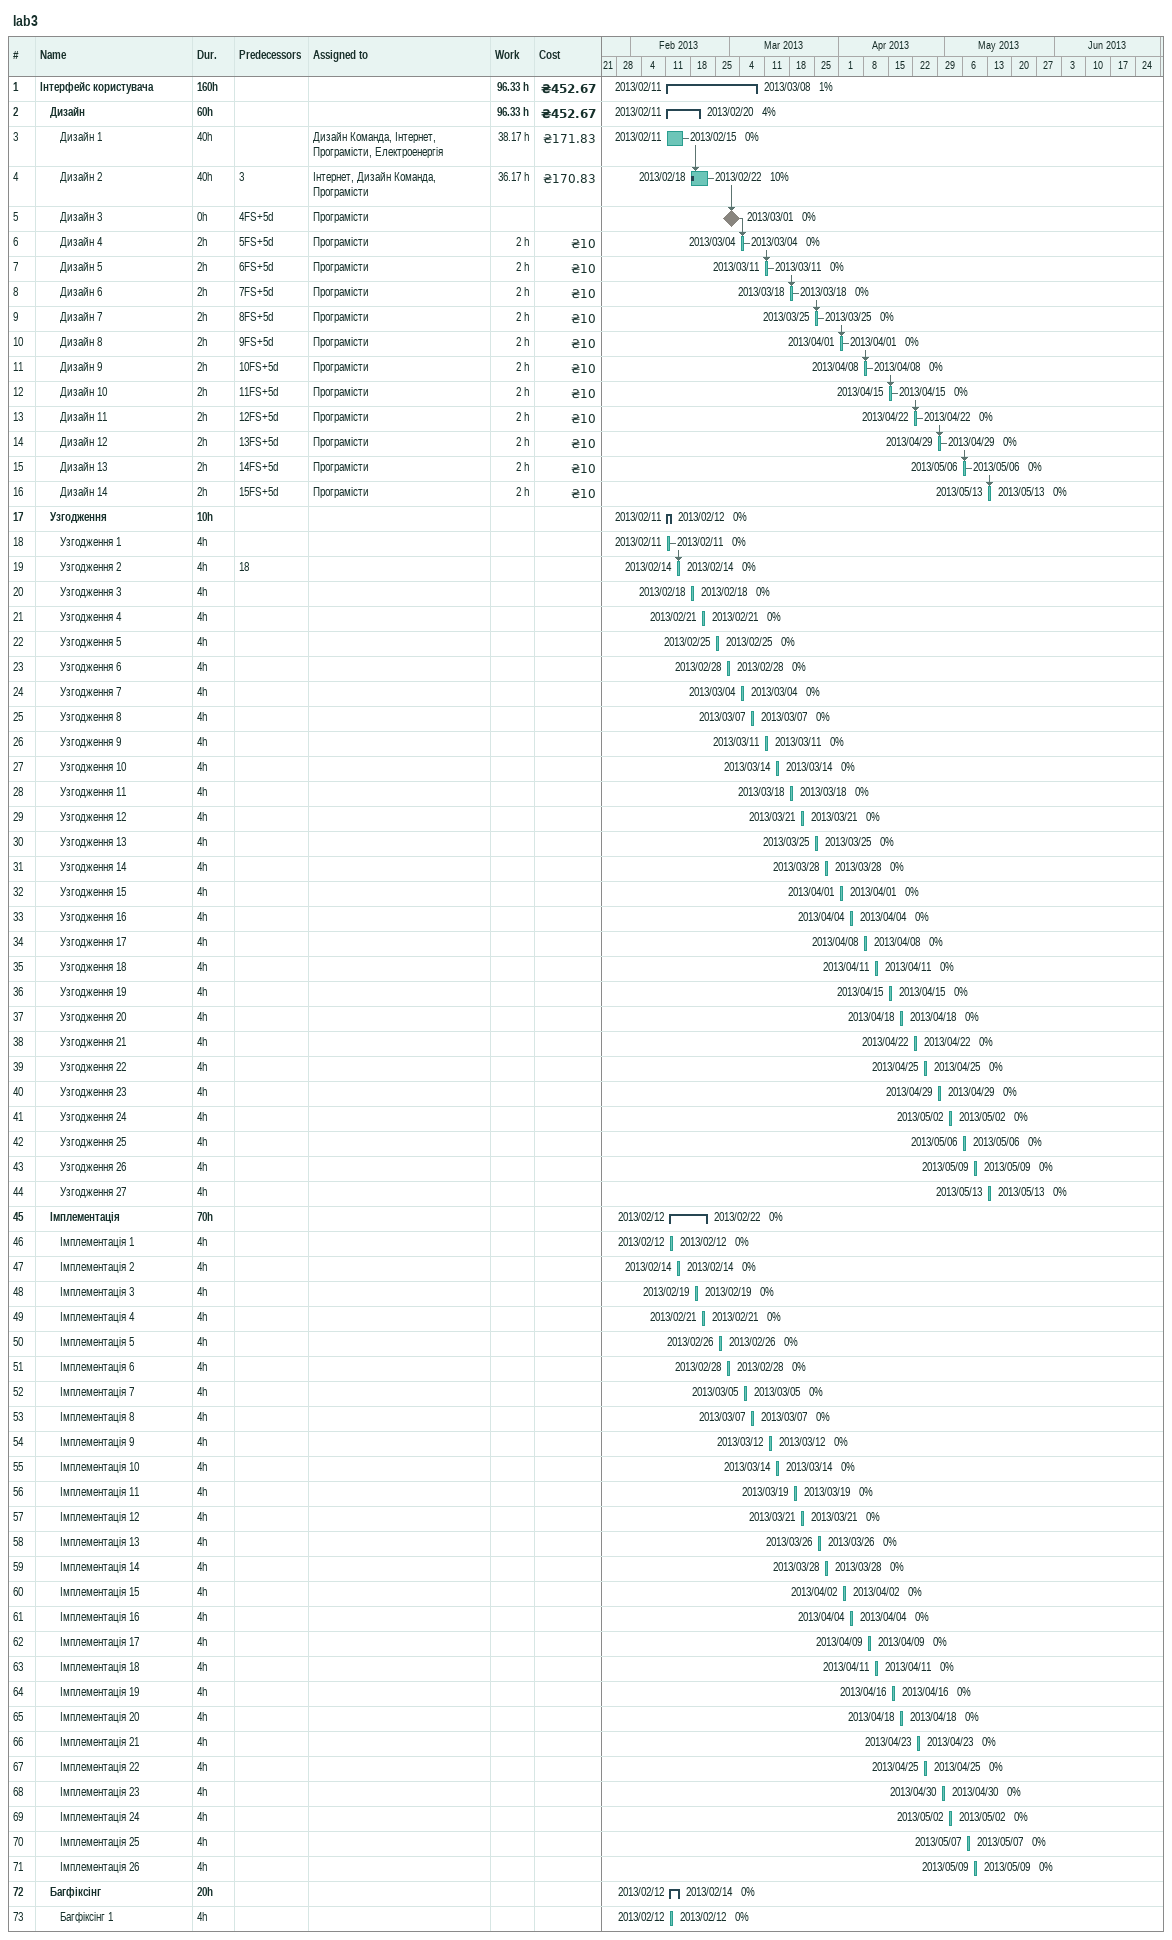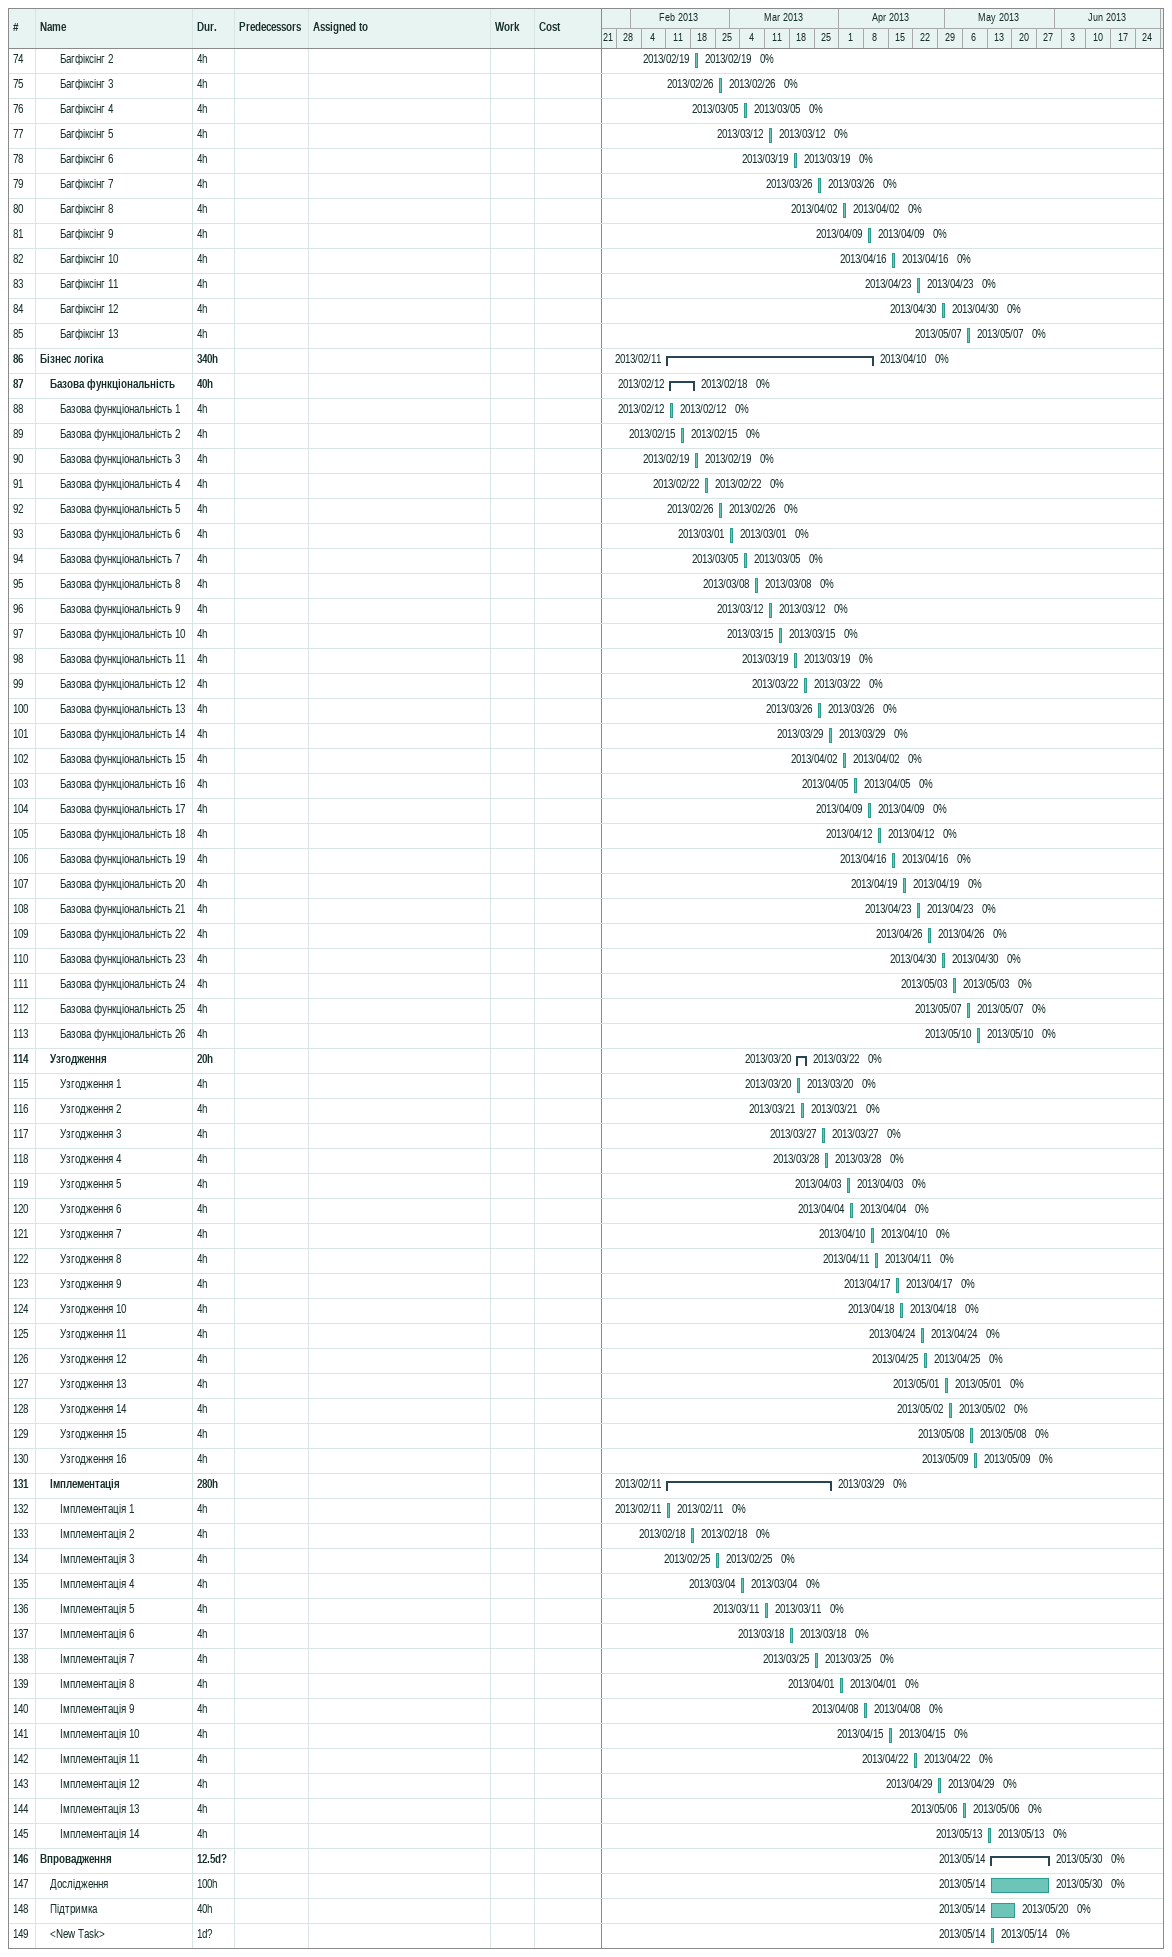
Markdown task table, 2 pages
lab3

| ID | Level | Task | Duration | Start | Finish | Predecessors | Resources | % complete | Work (h) | Cost (₴) |
|---|---|---|---|---|---|---|---|---|---|---|
| 1 | 1 | **Інтерфейс користувача** | 160h | 2013-02-11 | 2013-03-08 |  |  | 1 | 96.33 | 452.67 |
| 2 | 2 | **Дизайн** | 60h | 2013-02-11 | 2013-02-20 |  |  | 4 | 96.33 | 452.67 |
| 3 | 3 | Дизайн 1 | 40h | 2013-02-11 | 2013-02-15 |  | Дизайн Команда, Інтернет, Програмісти, Електроенергія | 0 | 38.17 | 171.83 |
| 4 | 3 | Дизайн 2 | 40h | 2013-02-18 | 2013-02-22 | 3 | Інтернет, Дизайн Команда, Програмісти | 10 | 36.17 | 170.83 |
| 5 | 3 | Дизайн 3 | 0h | 2013-03-01 | 2013-03-01 | 4FS+5d | Програмісти | 0 |  |  |
| 6 | 3 | Дизайн 4 | 2h | 2013-03-04 | 2013-03-04 | 5FS+5d | Програмісти | 0 | 2 | 10 |
| 7 | 3 | Дизайн 5 | 2h | 2013-03-11 | 2013-03-11 | 6FS+5d | Програмісти | 0 | 2 | 10 |
| 8 | 3 | Дизайн 6 | 2h | 2013-03-18 | 2013-03-18 | 7FS+5d | Програмісти | 0 | 2 | 10 |
| 9 | 3 | Дизайн 7 | 2h | 2013-03-25 | 2013-03-25 | 8FS+5d | Програмісти | 0 | 2 | 10 |
| 10 | 3 | Дизайн 8 | 2h | 2013-04-01 | 2013-04-01 | 9FS+5d | Програмісти | 0 | 2 | 10 |
| 11 | 3 | Дизайн 9 | 2h | 2013-04-08 | 2013-04-08 | 10FS+5d | Програмісти | 0 | 2 | 10 |
| 12 | 3 | Дизайн 10 | 2h | 2013-04-15 | 2013-04-15 | 11FS+5d | Програмісти | 0 | 2 | 10 |
| 13 | 3 | Дизайн 11 | 2h | 2013-04-22 | 2013-04-22 | 12FS+5d | Програмісти | 0 | 2 | 10 |
| 14 | 3 | Дизайн 12 | 2h | 2013-04-29 | 2013-04-29 | 13FS+5d | Програмісти | 0 | 2 | 10 |
| 15 | 3 | Дизайн 13 | 2h | 2013-05-06 | 2013-05-06 | 14FS+5d | Програмісти | 0 | 2 | 10 |
| 16 | 3 | Дизайн 14 | 2h | 2013-05-13 | 2013-05-13 | 15FS+5d | Програмісти | 0 | 2 | 10 |
| 17 | 2 | **Узгодження** | 10h | 2013-02-11 | 2013-02-12 |  |  | 0 |  |  |
| 18 | 3 | Узгодження 1 | 4h | 2013-02-11 | 2013-02-11 |  |  | 0 |  |  |
| 19 | 3 | Узгодження 2 | 4h | 2013-02-14 | 2013-02-14 | 18 |  | 0 |  |  |
| 20 | 3 | Узгодження 3 | 4h | 2013-02-18 | 2013-02-18 |  |  | 0 |  |  |
| 21 | 3 | Узгодження 4 | 4h | 2013-02-21 | 2013-02-21 |  |  | 0 |  |  |
| 22 | 3 | Узгодження 5 | 4h | 2013-02-25 | 2013-02-25 |  |  | 0 |  |  |
| 23 | 3 | Узгодження 6 | 4h | 2013-02-28 | 2013-02-28 |  |  | 0 |  |  |
| 24 | 3 | Узгодження 7 | 4h | 2013-03-04 | 2013-03-04 |  |  | 0 |  |  |
| 25 | 3 | Узгодження 8 | 4h | 2013-03-07 | 2013-03-07 |  |  | 0 |  |  |
| 26 | 3 | Узгодження 9 | 4h | 2013-03-11 | 2013-03-11 |  |  | 0 |  |  |
| 27 | 3 | Узгодження 10 | 4h | 2013-03-14 | 2013-03-14 |  |  | 0 |  |  |
| 28 | 3 | Узгодження 11 | 4h | 2013-03-18 | 2013-03-18 |  |  | 0 |  |  |
| 29 | 3 | Узгодження 12 | 4h | 2013-03-21 | 2013-03-21 |  |  | 0 |  |  |
| 30 | 3 | Узгодження 13 | 4h | 2013-03-25 | 2013-03-25 |  |  | 0 |  |  |
| 31 | 3 | Узгодження 14 | 4h | 2013-03-28 | 2013-03-28 |  |  | 0 |  |  |
| 32 | 3 | Узгодження 15 | 4h | 2013-04-01 | 2013-04-01 |  |  | 0 |  |  |
| 33 | 3 | Узгодження 16 | 4h | 2013-04-04 | 2013-04-04 |  |  | 0 |  |  |
| 34 | 3 | Узгодження 17 | 4h | 2013-04-08 | 2013-04-08 |  |  | 0 |  |  |
| 35 | 3 | Узгодження 18 | 4h | 2013-04-11 | 2013-04-11 |  |  | 0 |  |  |
| 36 | 3 | Узгодження 19 | 4h | 2013-04-15 | 2013-04-15 |  |  | 0 |  |  |
| 37 | 3 | Узгодження 20 | 4h | 2013-04-18 | 2013-04-18 |  |  | 0 |  |  |
| 38 | 3 | Узгодження 21 | 4h | 2013-04-22 | 2013-04-22 |  |  | 0 |  |  |
| 39 | 3 | Узгодження 22 | 4h | 2013-04-25 | 2013-04-25 |  |  | 0 |  |  |
| 40 | 3 | Узгодження 23 | 4h | 2013-04-29 | 2013-04-29 |  |  | 0 |  |  |
| 41 | 3 | Узгодження 24 | 4h | 2013-05-02 | 2013-05-02 |  |  | 0 |  |  |
| 42 | 3 | Узгодження 25 | 4h | 2013-05-06 | 2013-05-06 |  |  | 0 |  |  |
| 43 | 3 | Узгодження 26 | 4h | 2013-05-09 | 2013-05-09 |  |  | 0 |  |  |
| 44 | 3 | Узгодження 27 | 4h | 2013-05-13 | 2013-05-13 |  |  | 0 |  |  |
| 45 | 2 | **Імплементація** | 70h | 2013-02-12 | 2013-02-22 |  |  | 0 |  |  |
| 46 | 3 | Імплементація 1 | 4h | 2013-02-12 | 2013-02-12 |  |  | 0 |  |  |
| 47 | 3 | Імплементація 2 | 4h | 2013-02-14 | 2013-02-14 |  |  | 0 |  |  |
| 48 | 3 | Імплементація 3 | 4h | 2013-02-19 | 2013-02-19 |  |  | 0 |  |  |
| 49 | 3 | Імплементація 4 | 4h | 2013-02-21 | 2013-02-21 |  |  | 0 |  |  |
| 50 | 3 | Імплементація 5 | 4h | 2013-02-26 | 2013-02-26 |  |  | 0 |  |  |
| 51 | 3 | Імплементація 6 | 4h | 2013-02-28 | 2013-02-28 |  |  | 0 |  |  |
| 52 | 3 | Імплементація 7 | 4h | 2013-03-05 | 2013-03-05 |  |  | 0 |  |  |
| 53 | 3 | Імплементація 8 | 4h | 2013-03-07 | 2013-03-07 |  |  | 0 |  |  |
| 54 | 3 | Імплементація 9 | 4h | 2013-03-12 | 2013-03-12 |  |  | 0 |  |  |
| 55 | 3 | Імплементація 10 | 4h | 2013-03-14 | 2013-03-14 |  |  | 0 |  |  |
| 56 | 3 | Імплементація 11 | 4h | 2013-03-19 | 2013-03-19 |  |  | 0 |  |  |
| 57 | 3 | Імплементація 12 | 4h | 2013-03-21 | 2013-03-21 |  |  | 0 |  |  |
| 58 | 3 | Імплементація 13 | 4h | 2013-03-26 | 2013-03-26 |  |  | 0 |  |  |
| 59 | 3 | Імплементація 14 | 4h | 2013-03-28 | 2013-03-28 |  |  | 0 |  |  |
| 60 | 3 | Імплементація 15 | 4h | 2013-04-02 | 2013-04-02 |  |  | 0 |  |  |
| 61 | 3 | Імплементація 16 | 4h | 2013-04-04 | 2013-04-04 |  |  | 0 |  |  |
| 62 | 3 | Імплементація 17 | 4h | 2013-04-09 | 2013-04-09 |  |  | 0 |  |  |
| 63 | 3 | Імплементація 18 | 4h | 2013-04-11 | 2013-04-11 |  |  | 0 |  |  |
| 64 | 3 | Імплементація 19 | 4h | 2013-04-16 | 2013-04-16 |  |  | 0 |  |  |
| 65 | 3 | Імплементація 20 | 4h | 2013-04-18 | 2013-04-18 |  |  | 0 |  |  |
| 66 | 3 | Імплементація 21 | 4h | 2013-04-23 | 2013-04-23 |  |  | 0 |  |  |
| 67 | 3 | Імплементація 22 | 4h | 2013-04-25 | 2013-04-25 |  |  | 0 |  |  |
| 68 | 3 | Імплементація 23 | 4h | 2013-04-30 | 2013-04-30 |  |  | 0 |  |  |
| 69 | 3 | Імплементація 24 | 4h | 2013-05-02 | 2013-05-02 |  |  | 0 |  |  |
| 70 | 3 | Імплементація 25 | 4h | 2013-05-07 | 2013-05-07 |  |  | 0 |  |  |
| 71 | 3 | Імплементація 26 | 4h | 2013-05-09 | 2013-05-09 |  |  | 0 |  |  |
| 72 | 2 | **Багфіксінг** | 20h | 2013-02-12 | 2013-02-14 |  |  | 0 |  |  |
| 73 | 3 | Багфіксінг 1 | 4h | 2013-02-12 | 2013-02-12 |  |  | 0 |  |  |
| 74 | 3 | Багфіксінг 2 | 4h | 2013-02-19 | 2013-02-19 |  |  | 0 |  |  |
| 75 | 3 | Багфіксінг 3 | 4h | 2013-02-26 | 2013-02-26 |  |  | 0 |  |  |
| 76 | 3 | Багфіксінг 4 | 4h | 2013-03-05 | 2013-03-05 |  |  | 0 |  |  |
| 77 | 3 | Багфіксінг 5 | 4h | 2013-03-12 | 2013-03-12 |  |  | 0 |  |  |
| 78 | 3 | Багфіксінг 6 | 4h | 2013-03-19 | 2013-03-19 |  |  | 0 |  |  |
| 79 | 3 | Багфіксінг 7 | 4h | 2013-03-26 | 2013-03-26 |  |  | 0 |  |  |
| 80 | 3 | Багфіксінг 8 | 4h | 2013-04-02 | 2013-04-02 |  |  | 0 |  |  |
| 81 | 3 | Багфіксінг 9 | 4h | 2013-04-09 | 2013-04-09 |  |  | 0 |  |  |
| 82 | 3 | Багфіксінг 10 | 4h | 2013-04-16 | 2013-04-16 |  |  | 0 |  |  |
| 83 | 3 | Багфіксінг 11 | 4h | 2013-04-23 | 2013-04-23 |  |  | 0 |  |  |
| 84 | 3 | Багфіксінг 12 | 4h | 2013-04-30 | 2013-04-30 |  |  | 0 |  |  |
| 85 | 3 | Багфіксінг 13 | 4h | 2013-05-07 | 2013-05-07 |  |  | 0 |  |  |
| 86 | 1 | **Бізнес логіка** | 340h | 2013-02-11 | 2013-04-10 |  |  | 0 |  |  |
| 87 | 2 | **Базова функціональність** | 40h | 2013-02-12 | 2013-02-18 |  |  | 0 |  |  |
| 88 | 3 | Базова функціональність 1 | 4h | 2013-02-12 | 2013-02-12 |  |  | 0 |  |  |
| 89 | 3 | Базова функціональність 2 | 4h | 2013-02-15 | 2013-02-15 |  |  | 0 |  |  |
| 90 | 3 | Базова функціональність 3 | 4h | 2013-02-19 | 2013-02-19 |  |  | 0 |  |  |
| 91 | 3 | Базова функціональність 4 | 4h | 2013-02-22 | 2013-02-22 |  |  | 0 |  |  |
| 92 | 3 | Базова функціональність 5 | 4h | 2013-02-26 | 2013-02-26 |  |  | 0 |  |  |
| 93 | 3 | Базова функціональність 6 | 4h | 2013-03-01 | 2013-03-01 |  |  | 0 |  |  |
| 94 | 3 | Базова функціональність 7 | 4h | 2013-03-05 | 2013-03-05 |  |  | 0 |  |  |
| 95 | 3 | Базова функціональність 8 | 4h | 2013-03-08 | 2013-03-08 |  |  | 0 |  |  |
| 96 | 3 | Базова функціональність 9 | 4h | 2013-03-12 | 2013-03-12 |  |  | 0 |  |  |
| 97 | 3 | Базова функціональність 10 | 4h | 2013-03-15 | 2013-03-15 |  |  | 0 |  |  |
| 98 | 3 | Базова функціональність 11 | 4h | 2013-03-19 | 2013-03-19 |  |  | 0 |  |  |
| 99 | 3 | Базова функціональність 12 | 4h | 2013-03-22 | 2013-03-22 |  |  | 0 |  |  |
| 100 | 3 | Базова функціональність 13 | 4h | 2013-03-26 | 2013-03-26 |  |  | 0 |  |  |
| 101 | 3 | Базова функціональність 14 | 4h | 2013-03-29 | 2013-03-29 |  |  | 0 |  |  |
| 102 | 3 | Базова функціональність 15 | 4h | 2013-04-02 | 2013-04-02 |  |  | 0 |  |  |
| 103 | 3 | Базова функціональність 16 | 4h | 2013-04-05 | 2013-04-05 |  |  | 0 |  |  |
| 104 | 3 | Базова функціональність 17 | 4h | 2013-04-09 | 2013-04-09 |  |  | 0 |  |  |
| 105 | 3 | Базова функціональність 18 | 4h | 2013-04-12 | 2013-04-12 |  |  | 0 |  |  |
| 106 | 3 | Базова функціональність 19 | 4h | 2013-04-16 | 2013-04-16 |  |  | 0 |  |  |
| 107 | 3 | Базова функціональність 20 | 4h | 2013-04-19 | 2013-04-19 |  |  | 0 |  |  |
| 108 | 3 | Базова функціональність 21 | 4h | 2013-04-23 | 2013-04-23 |  |  | 0 |  |  |
| 109 | 3 | Базова функціональність 22 | 4h | 2013-04-26 | 2013-04-26 |  |  | 0 |  |  |
| 110 | 3 | Базова функціональність 23 | 4h | 2013-04-30 | 2013-04-30 |  |  | 0 |  |  |
| 111 | 3 | Базова функціональність 24 | 4h | 2013-05-03 | 2013-05-03 |  |  | 0 |  |  |
| 112 | 3 | Базова функціональність 25 | 4h | 2013-05-07 | 2013-05-07 |  |  | 0 |  |  |
| 113 | 3 | Базова функціональність 26 | 4h | 2013-05-10 | 2013-05-10 |  |  | 0 |  |  |
| 114 | 2 | **Узгодження** | 20h | 2013-03-20 | 2013-03-22 |  |  | 0 |  |  |
| 115 | 3 | Узгодження 1 | 4h | 2013-03-20 | 2013-03-20 |  |  | 0 |  |  |
| 116 | 3 | Узгодження 2 | 4h | 2013-03-21 | 2013-03-21 |  |  | 0 |  |  |
| 117 | 3 | Узгодження 3 | 4h | 2013-03-27 | 2013-03-27 |  |  | 0 |  |  |
| 118 | 3 | Узгодження 4 | 4h | 2013-03-28 | 2013-03-28 |  |  | 0 |  |  |
| 119 | 3 | Узгодження 5 | 4h | 2013-04-03 | 2013-04-03 |  |  | 0 |  |  |
| 120 | 3 | Узгодження 6 | 4h | 2013-04-04 | 2013-04-04 |  |  | 0 |  |  |
| 121 | 3 | Узгодження 7 | 4h | 2013-04-10 | 2013-04-10 |  |  | 0 |  |  |
| 122 | 3 | Узгодження 8 | 4h | 2013-04-11 | 2013-04-11 |  |  | 0 |  |  |
| 123 | 3 | Узгодження 9 | 4h | 2013-04-17 | 2013-04-17 |  |  | 0 |  |  |
| 124 | 3 | Узгодження 10 | 4h | 2013-04-18 | 2013-04-18 |  |  | 0 |  |  |
| 125 | 3 | Узгодження 11 | 4h | 2013-04-24 | 2013-04-24 |  |  | 0 |  |  |
| 126 | 3 | Узгодження 12 | 4h | 2013-04-25 | 2013-04-25 |  |  | 0 |  |  |
| 127 | 3 | Узгодження 13 | 4h | 2013-05-01 | 2013-05-01 |  |  | 0 |  |  |
| 128 | 3 | Узгодження 14 | 4h | 2013-05-02 | 2013-05-02 |  |  | 0 |  |  |
| 129 | 3 | Узгодження 15 | 4h | 2013-05-08 | 2013-05-08 |  |  | 0 |  |  |
| 130 | 3 | Узгодження 16 | 4h | 2013-05-09 | 2013-05-09 |  |  | 0 |  |  |
| 131 | 2 | **Імплементація** | 280h | 2013-02-11 | 2013-03-29 |  |  | 0 |  |  |
| 132 | 3 | Імплементація 1 | 4h | 2013-02-11 | 2013-02-11 |  |  | 0 |  |  |
| 133 | 3 | Імплементація 2 | 4h | 2013-02-18 | 2013-02-18 |  |  | 0 |  |  |
| 134 | 3 | Імплементація 3 | 4h | 2013-02-25 | 2013-02-25 |  |  | 0 |  |  |
| 135 | 3 | Імплементація 4 | 4h | 2013-03-04 | 2013-03-04 |  |  | 0 |  |  |
| 136 | 3 | Імплементація 5 | 4h | 2013-03-11 | 2013-03-11 |  |  | 0 |  |  |
| 137 | 3 | Імплементація 6 | 4h | 2013-03-18 | 2013-03-18 |  |  | 0 |  |  |
| 138 | 3 | Імплементація 7 | 4h | 2013-03-25 | 2013-03-25 |  |  | 0 |  |  |
| 139 | 3 | Імплементація 8 | 4h | 2013-04-01 | 2013-04-01 |  |  | 0 |  |  |
| 140 | 3 | Імплементація 9 | 4h | 2013-04-08 | 2013-04-08 |  |  | 0 |  |  |
| 141 | 3 | Імплементація 10 | 4h | 2013-04-15 | 2013-04-15 |  |  | 0 |  |  |
| 142 | 3 | Імплементація 11 | 4h | 2013-04-22 | 2013-04-22 |  |  | 0 |  |  |
| 143 | 3 | Імплементація 12 | 4h | 2013-04-29 | 2013-04-29 |  |  | 0 |  |  |
| 144 | 3 | Імплементація 13 | 4h | 2013-05-06 | 2013-05-06 |  |  | 0 |  |  |
| 145 | 3 | Імплементація 14 | 4h | 2013-05-13 | 2013-05-13 |  |  | 0 |  |  |
| 146 | 1 | **Впровадження** | 12.5d? | 2013-05-14 | 2013-05-30 |  |  | 0 |  |  |
| 147 | 2 | Дослідження | 100h | 2013-05-14 | 2013-05-30 |  |  | 0 |  |  |
| 148 | 2 | Підтримка | 40h | 2013-05-14 | 2013-05-20 |  |  | 0 |  |  |
| 149 | 2 | <New Task> | 1d? | 2013-05-14 | 2013-05-14 |  |  | 0 |  |  |
